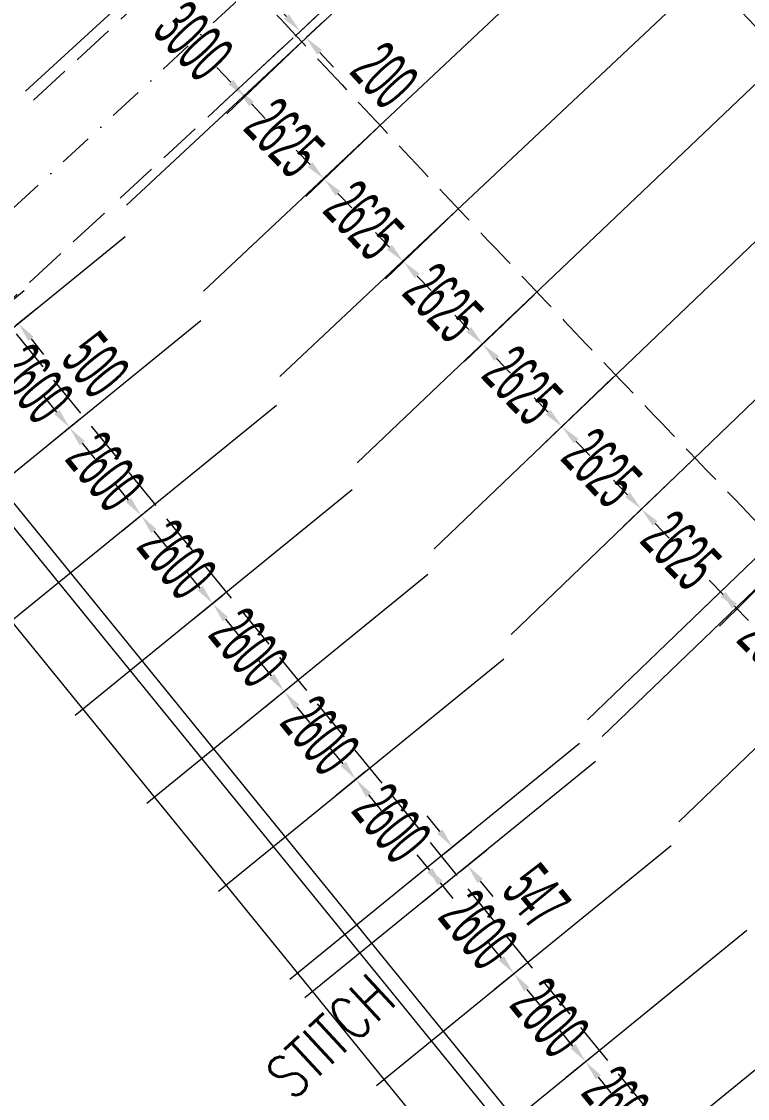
# Model space of a CAD drawing. Header units: millimetres. Extents: x 27228149 to 29012050, y 40856015 to 42918728.
# Drawn here: x 27590765 to 27607415, y 42067058 to 42091753 of the extents above; entities that cross this region are included whole.
import ezdxf

# ---------------------------------------------------------------- set-up
doc = ezdxf.new("R2010")
doc.units = ezdxf.units.MM
doc.header["$LTSCALE"] = 0.05
doc.linetypes.add('DGN Style 3', pattern=[27349.722329, 19535.51595, -7814.20638])
doc.linetypes.add('DGN Style 4', pattern=[31276.361035, 15628.41276, -7814.20638, 19.535516, -7814.20638])
doc.layers.get('Defpoints').update_dxf_attribs({"lineweight": 0})
for name, color, linetype, lineweight in [('InnerEdge_NB', 7, 'Continuous', 0), ('InnerEdge_SB', 7, 'Continuous', 0), ('OuterEdge_NBRamp', 7, 'Continuous', 0), ('OuterEdge_SB', 7, 'Continuous', 0), ('PlacementCurve_NB', 1, 'DGN Style 3', 0), ('PlacementCurve_NBRamp', 1, 'DGN Style 3', 0), ('PlacementCurve_SB', 1, 'DGN Style 3', 0), ('S-_ANOT----_A-', 7, 'Continuous', 0), ('S-_ANOT----_T-', 7, 'Continuous', 0), ('S-_GRIDLINE_E- Adjusted', 6, 'DGN Style 4', 0), ('S-_SEG-----_E-NB', 3, 'Continuous', 13), ('S-_SEG-----_E-NBRamp', 3, 'Continuous', 13), ('S-_WALLLBW-_E-', 40, 'Continuous', 13)]:
    doc.layers.add(name, color=color, linetype=linetype, lineweight=lineweight)
doc.styles.add('Styletxt', font='txt.shx')
doc.styles.add('StyleWORKING', font='WORKING.shx')
doc.dimstyles.new('dim300', dxfattribs={"dimtxt": 750, "dimasz": 750, "dimexe": 375, "dimexo": 375, "dimgap": 375, "dimtad": 1, "dimdec": 0, "dimzin": 11, "dimdsep": 46, "dimtxsty": 'StyleWORKING', "dimsah": 1, "dimcen": 0.09, "dimclrd": 7, "dimclre": 7, "dimadec": 4, "dimazin": 3, "dimtfac": 1, "dimtdec": 0, "dimtmove": 0, "dimatfit": 3, "dimfxl": 1, "dimtolj": 1, "dimtzin": 0, "dimlwd": 0, "dimlwe": 0, "dimarcsym": 0})

# ---------------------------------------------------------------- blocks, each defined once
blk = doc.blocks.new('*D195')
at = {"layer": 'Defpoints', "color": 0, "linetype": 'Continuous', "transparency": 16777216}
for p in [(27590514, 42084690), (27592187, 42082700), (27591867, 42082439)]:
    blk.add_point(p, dxfattribs=at)
at = {"layer": 'S-_ANOT----_A-', "color": 7, "linetype": 'Continuous', "lineweight": 0, "transparency": 16777216}
for p, q in [((27589935, 42084812), (27589645, 42085169)), ((27592158, 42082082), (27592448, 42081726))]:
    blk.add_line(p, q, dxfattribs=at)
at = {"layer": 'S-_ANOT----_A-', "linetype": 'Continuous', "transparency": 16777216}
for p, q in [((27590425, 42084618), (27589780, 42084093)), ((27592098, 42082627), (27591421, 42082076))]:
    blk.add_line(p, q, dxfattribs=at)
at = {"layer": 'S-_ANOT----_A-', "color": 7, "linetype": 'Continuous', "transparency": 16777216}
for points in [[(27589995, 42084861), (27589876, 42084764), (27590226, 42084456)], [(27592217, 42082131), (27592098, 42082034), (27591867, 42082439)]]:
    blk.add_solid(points, dxfattribs=at)
at = {"layer": 'S-_ANOT----_A-', "color": 0, "linetype": 'Continuous', "transparency": 16777216, "insert": (27591048, 42083448), "char_height": 1150, "attachment_point": 5, "rotation": 309.1487, "style": 'StyleWORKING'}
blk.add_mtext('\\A1;{\\W0.47826;\\C0;2600}', dxfattribs=at)
blk = doc.blocks.new('*D196')
at = {"layer": 'Defpoints', "color": 0, "linetype": 'Continuous', "transparency": 16777216}
for p in [(27592187, 42082700), (27593829, 42080683), (27593509, 42080423)]:
    blk.add_point(p, dxfattribs=at)
at = {"layer": 'S-_ANOT----_A-', "color": 7, "linetype": 'Continuous', "lineweight": 0, "transparency": 16777216}
for p, q in [((27591577, 42082796), (27591287, 42083153)), ((27593799, 42080066), (27594090, 42079709))]:
    blk.add_line(p, q, dxfattribs=at)
at = {"layer": 'S-_ANOT----_A-', "linetype": 'Continuous', "transparency": 16777216}
for p, q in [((27592098, 42082627), (27591421, 42082076)), ((27593739, 42080611), (27593063, 42080060))]:
    blk.add_line(p, q, dxfattribs=at)
at = {"layer": 'S-_ANOT----_A-', "color": 7, "linetype": 'Continuous', "transparency": 16777216}
for points in [[(27591636, 42082844), (27591517, 42082748), (27591867, 42082439)], [(27593859, 42080115), (27593740, 42080018), (27593509, 42080423)]]:
    blk.add_solid(points, dxfattribs=at)
at = {"layer": 'S-_ANOT----_A-', "color": 0, "linetype": 'Continuous', "transparency": 16777216, "insert": (27592689, 42081432), "char_height": 1150, "attachment_point": 5, "rotation": 309.1487, "style": 'StyleWORKING'}
blk.add_mtext('\\A1;{\\W0.47826;\\C0;2600}', dxfattribs=at)
blk = doc.blocks.new('*D197')
at = {"layer": 'Defpoints', "color": 0, "linetype": 'Continuous', "transparency": 16777216}
for p in [(27593829, 42080683), (27595470, 42078667), (27595150, 42078407)]:
    blk.add_point(p, dxfattribs=at)
at = {"layer": 'S-_ANOT----_A-', "color": 7, "linetype": 'Continuous', "lineweight": 0, "transparency": 16777216}
for p, q in [((27593218, 42080780), (27592928, 42081136)), ((27595441, 42078050), (27595731, 42077693))]:
    blk.add_line(p, q, dxfattribs=at)
at = {"layer": 'S-_ANOT----_A-', "linetype": 'Continuous', "transparency": 16777216}
for p, q in [((27593739, 42080611), (27593063, 42080060)), ((27595381, 42078594), (27594704, 42078044))]:
    blk.add_line(p, q, dxfattribs=at)
at = {"layer": 'S-_ANOT----_A-', "color": 7, "linetype": 'Continuous', "transparency": 16777216}
for points in [[(27593278, 42080828), (27593159, 42080731), (27593509, 42080423)], [(27595500, 42078098), (27595381, 42078001), (27595150, 42078407)]]:
    blk.add_solid(points, dxfattribs=at)
at = {"layer": 'S-_ANOT----_A-', "color": 0, "linetype": 'Continuous', "transparency": 16777216, "insert": (27594331, 42079416), "char_height": 1150, "attachment_point": 5, "rotation": 309.1487, "style": 'StyleWORKING'}
blk.add_mtext('\\A1;{\\W0.47826;\\C0;2600}', dxfattribs=at)
blk = doc.blocks.new('*D198')
at = {"layer": 'Defpoints', "color": 0, "linetype": 'Continuous', "transparency": 16777216}
for p in [(27595470, 42078667), (27597111, 42076651), (27596792, 42076390)]:
    blk.add_point(p, dxfattribs=at)
at = {"layer": 'S-_ANOT----_A-', "color": 7, "linetype": 'Continuous', "lineweight": 0, "transparency": 16777216}
for p, q in [((27594860, 42078763), (27594569, 42079120)), ((27597082, 42076034), (27597373, 42075677))]:
    blk.add_line(p, q, dxfattribs=at)
at = {"layer": 'S-_ANOT----_A-', "linetype": 'Continuous', "transparency": 16777216}
for p, q in [((27595381, 42078594), (27594704, 42078044)), ((27597022, 42076578), (27596346, 42076027))]:
    blk.add_line(p, q, dxfattribs=at)
at = {"layer": 'S-_ANOT----_A-', "color": 7, "linetype": 'Continuous', "transparency": 16777216}
for points in [[(27594919, 42078812), (27594800, 42078715), (27595150, 42078407)], [(27597142, 42076082), (27597023, 42075985), (27596792, 42076390)]]:
    blk.add_solid(points, dxfattribs=at)
at = {"layer": 'S-_ANOT----_A-', "color": 0, "linetype": 'Continuous', "transparency": 16777216, "insert": (27595972, 42077399), "char_height": 1150, "attachment_point": 5, "rotation": 309.1487, "style": 'StyleWORKING'}
blk.add_mtext('\\A1;{\\W0.47826;\\C0;2600}', dxfattribs=at)
blk = doc.blocks.new('*D199')
at = {"layer": 'Defpoints', "color": 0, "linetype": 'Continuous', "transparency": 16777216}
for p in [(27597111, 42076651), (27598753, 42074634), (27598433, 42074374)]:
    blk.add_point(p, dxfattribs=at)
at = {"layer": 'S-_ANOT----_A-', "color": 7, "linetype": 'Continuous', "lineweight": 0, "transparency": 16777216}
for p, q in [((27596501, 42076747), (27596211, 42077104)), ((27598724, 42074017), (27599014, 42073660))]:
    blk.add_line(p, q, dxfattribs=at)
at = {"layer": 'S-_ANOT----_A-', "linetype": 'Continuous', "transparency": 16777216}
for p, q in [((27597022, 42076578), (27596346, 42076027)), ((27598664, 42074562), (27597987, 42074011))]:
    blk.add_line(p, q, dxfattribs=at)
at = {"layer": 'S-_ANOT----_A-', "color": 7, "linetype": 'Continuous', "transparency": 16777216}
for points in [[(27596561, 42076795), (27596442, 42076699), (27596792, 42076390)], [(27598783, 42074066), (27598664, 42073969), (27598433, 42074374)]]:
    blk.add_solid(points, dxfattribs=at)
at = {"layer": 'S-_ANOT----_A-', "color": 0, "linetype": 'Continuous', "transparency": 16777216, "insert": (27597614, 42075383), "char_height": 1150, "attachment_point": 5, "rotation": 309.1487, "style": 'StyleWORKING'}
blk.add_mtext('\\A1;{\\W0.47826;\\C0;2600}', dxfattribs=at)
blk = doc.blocks.new('*D200')
at = {"layer": 'Defpoints', "color": 0, "linetype": 'Continuous', "transparency": 16777216}
for p in [(27600740, 42072194), (27602381, 42070177), (27602062, 42069917)]:
    blk.add_point(p, dxfattribs=at)
at = {"layer": 'S-_ANOT----_A-', "color": 7, "linetype": 'Continuous', "lineweight": 0, "transparency": 16777216}
for p, q in [((27600130, 42072290), (27599839, 42072647)), ((27602352, 42069560), (27602642, 42069203))]:
    blk.add_line(p, q, dxfattribs=at)
at = {"layer": 'S-_ANOT----_A-', "linetype": 'Continuous', "transparency": 16777216}
for p, q in [((27600651, 42072121), (27599974, 42071570)), ((27602292, 42070105), (27601616, 42069554))]:
    blk.add_line(p, q, dxfattribs=at)
at = {"layer": 'S-_ANOT----_A-', "color": 7, "linetype": 'Continuous', "transparency": 16777216}
for points in [[(27600189, 42072338), (27600070, 42072242), (27600420, 42071933)], [(27602411, 42069609), (27602293, 42069512), (27602062, 42069917)]]:
    blk.add_solid(points, dxfattribs=at)
at = {"layer": 'S-_ANOT----_A-', "color": 0, "linetype": 'Continuous', "transparency": 16777216, "insert": (27601242, 42070926), "char_height": 1150, "attachment_point": 5, "rotation": 309.1487, "style": 'StyleWORKING'}
blk.add_mtext('\\A1;{\\W0.47826;\\C0;2600}', dxfattribs=at)
blk = doc.blocks.new('*D201')
at = {"layer": 'Defpoints', "color": 0, "linetype": 'Continuous', "transparency": 16777216}
for p in [(27602381, 42070177), (27604023, 42068161), (27603703, 42067901)]:
    blk.add_point(p, dxfattribs=at)
at = {"layer": 'S-_ANOT----_A-', "color": 7, "linetype": 'Continuous', "lineweight": 0, "transparency": 16777216}
for p, q in [((27601771, 42070274), (27601481, 42070630)), ((27603993, 42067544), (27604284, 42067187))]:
    blk.add_line(p, q, dxfattribs=at)
at = {"layer": 'S-_ANOT----_A-', "linetype": 'Continuous', "transparency": 16777216}
for p, q in [((27602292, 42070105), (27601616, 42069554)), ((27603934, 42068088), (27603257, 42067538))]:
    blk.add_line(p, q, dxfattribs=at)
at = {"layer": 'S-_ANOT----_A-', "color": 7, "linetype": 'Continuous', "transparency": 16777216}
for points in [[(27601831, 42070322), (27601712, 42070225), (27602062, 42069917)], [(27604053, 42067592), (27603934, 42067495), (27603703, 42067901)]]:
    blk.add_solid(points, dxfattribs=at)
at = {"layer": 'S-_ANOT----_A-', "color": 0, "linetype": 'Continuous', "transparency": 16777216, "insert": (27602883, 42068910), "char_height": 1150, "attachment_point": 5, "rotation": 309.1487, "style": 'StyleWORKING'}
blk.add_mtext('\\A1;{\\W0.47826;\\C0;2600}', dxfattribs=at)
blk = doc.blocks.new('*D202')
at = {"layer": 'Defpoints', "color": 0, "linetype": 'Continuous', "transparency": 16777216}
for p in [(27604023, 42068161), (27605604, 42066095), (27605345, 42065884)]:
    blk.add_point(p, dxfattribs=at)
at = {"layer": 'S-_ANOT----_A-', "color": 7, "linetype": 'Continuous', "lineweight": 0, "transparency": 16777216}
for p, q in [((27603413, 42068257), (27603122, 42068614)), ((27605635, 42065528), (27605925, 42065171))]:
    blk.add_line(p, q, dxfattribs=at)
at = {"layer": 'S-_ANOT----_A-', "linetype": 'Continuous', "transparency": 16777216}
for p, q in [((27603934, 42068088), (27603257, 42067538)), ((27605515, 42066023), (27604899, 42065521))]:
    blk.add_line(p, q, dxfattribs=at)
at = {"layer": 'S-_ANOT----_A-', "color": 7, "linetype": 'Continuous', "transparency": 16777216}
for points in [[(27603472, 42068306), (27603353, 42068209), (27603703, 42067901)], [(27605694, 42065576), (27605575, 42065479), (27605345, 42065884)]]:
    blk.add_solid(points, dxfattribs=at)
at = {"layer": 'S-_ANOT----_A-', "color": 0, "linetype": 'Continuous', "transparency": 16777216, "insert": (27604525, 42066893), "char_height": 1150, "attachment_point": 5, "rotation": 309.1487, "style": 'StyleWORKING'}
blk.add_mtext('\\A1;{\\W0.47826;\\C0;2600}', dxfattribs=at)
blk = doc.blocks.new('*D772')
at = {"layer": 'Defpoints', "color": 0, "linetype": 'Continuous', "transparency": 16777216}
for p in [(27597212, 42091309), (27599004, 42089391), (27597704, 42088141)]:
    blk.add_point(p, dxfattribs=at)
at = {"layer": 'S-_ANOT----_A-', "linetype": 'Continuous', "transparency": 16777216}
for p, q in [((27597129, 42091229), (27595470, 42089634)), ((27598921, 42089311), (27597289, 42087742))]:
    blk.add_line(p, q, dxfattribs=at)
at = {"layer": 'S-_ANOT----_A-', "color": 7, "linetype": 'Continuous', "lineweight": 0, "transparency": 16777216}
for p, q in [((27595566, 42090364), (27595247, 42090696)), ((27598023, 42087809), (27598342, 42087478))]:
    blk.add_line(p, q, dxfattribs=at)
at = {"layer": 'S-_ANOT----_A-', "color": 7, "linetype": 'Continuous', "transparency": 16777216}
for points in [[(27595621, 42090418), (27595511, 42090311), (27595885, 42090033)], [(27598078, 42087862), (27597968, 42087756), (27597704, 42088141)]]:
    blk.add_solid(points, dxfattribs=at)
at = {"layer": 'S-_ANOT----_A-', "color": 0, "linetype": 'Continuous', "transparency": 16777216, "insert": (27596795, 42089088), "char_height": 1150, "attachment_point": 5, "rotation": 313.8747, "style": 'StyleWORKING'}
blk.add_mtext('\\A1;{\\W0.47826;\\C0;2625}', dxfattribs=at)
blk = doc.blocks.new('*D773')
at = {"layer": 'Defpoints', "color": 0, "linetype": 'Continuous', "transparency": 16777216}
for p in [(27599004, 42089391), (27600801, 42087478), (27599523, 42086249)]:
    blk.add_point(p, dxfattribs=at)
at = {"layer": 'S-_ANOT----_A-', "linetype": 'Continuous', "transparency": 16777216}
for p, q in [((27598921, 42089311), (27597289, 42087742)), ((27600718, 42087398), (27599109, 42085850))]:
    blk.add_line(p, q, dxfattribs=at)
at = {"layer": 'S-_ANOT----_A-', "color": 7, "linetype": 'Continuous', "lineweight": 0, "transparency": 16777216}
for p, q in [((27597385, 42088472), (27597066, 42088804)), ((27599842, 42085917), (27600161, 42085585))]:
    blk.add_line(p, q, dxfattribs=at)
at = {"layer": 'S-_ANOT----_A-', "color": 7, "linetype": 'Continuous', "transparency": 16777216}
for points in [[(27597440, 42088525), (27597330, 42088419), (27597704, 42088141)], [(27599897, 42085970), (27599787, 42085864), (27599523, 42086249)]]:
    blk.add_solid(points, dxfattribs=at)
at = {"layer": 'S-_ANOT----_A-', "color": 0, "linetype": 'Continuous', "transparency": 16777216, "insert": (27598615, 42087196), "char_height": 1150, "attachment_point": 5, "rotation": 313.8747, "style": 'StyleWORKING'}
blk.add_mtext('\\A1;{\\W0.47826;\\C0;2625}', dxfattribs=at)
blk = doc.blocks.new('*D774')
at = {"layer": 'Defpoints', "color": 0, "linetype": 'Continuous', "transparency": 16777216}
for p in [(27600801, 42087478), (27602604, 42085570), (27601342, 42084356)]:
    blk.add_point(p, dxfattribs=at)
at = {"layer": 'S-_ANOT----_A-', "linetype": 'Continuous', "transparency": 16777216}
for p, q in [((27600718, 42087398), (27599109, 42085850)), ((27602521, 42085490), (27600928, 42083958))]:
    blk.add_line(p, q, dxfattribs=at)
at = {"layer": 'S-_ANOT----_A-', "color": 7, "linetype": 'Continuous', "lineweight": 0, "transparency": 16777216}
for p, q in [((27599204, 42086580), (27598886, 42086912)), ((27601661, 42084025), (27601980, 42083693))]:
    blk.add_line(p, q, dxfattribs=at)
at = {"layer": 'S-_ANOT----_A-', "color": 7, "linetype": 'Continuous', "transparency": 16777216}
for points in [[(27599260, 42086633), (27599149, 42086527), (27599523, 42086249)], [(27601717, 42084078), (27601606, 42083972), (27601342, 42084356)]]:
    blk.add_solid(points, dxfattribs=at)
at = {"layer": 'S-_ANOT----_A-', "color": 0, "linetype": 'Continuous', "transparency": 16777216, "insert": (27600434, 42085304), "char_height": 1150, "attachment_point": 5, "rotation": 313.8747, "style": 'StyleWORKING'}
blk.add_mtext('\\A1;{\\W0.47826;\\C0;2625}', dxfattribs=at)
blk = doc.blocks.new('*D775')
at = {"layer": 'Defpoints', "color": 0, "linetype": 'Continuous', "transparency": 16777216}
for p in [(27602604, 42085570), (27604412, 42083667), (27603162, 42082464)]:
    blk.add_point(p, dxfattribs=at)
at = {"layer": 'S-_ANOT----_A-', "linetype": 'Continuous', "transparency": 16777216}
for p, q in [((27602521, 42085490), (27600928, 42083958)), ((27604330, 42083587), (27602747, 42082066))]:
    blk.add_line(p, q, dxfattribs=at)
at = {"layer": 'S-_ANOT----_A-', "color": 7, "linetype": 'Continuous', "lineweight": 0, "transparency": 16777216}
for p, q in [((27601024, 42084688), (27600705, 42085020)), ((27603481, 42082133), (27603799, 42081801))]:
    blk.add_line(p, q, dxfattribs=at)
at = {"layer": 'S-_ANOT----_A-', "color": 7, "linetype": 'Continuous', "transparency": 16777216}
for points in [[(27601079, 42084741), (27600968, 42084635), (27601342, 42084356)], [(27603536, 42082186), (27603425, 42082080), (27603162, 42082464)]]:
    blk.add_solid(points, dxfattribs=at)
at = {"layer": 'S-_ANOT----_A-', "color": 0, "linetype": 'Continuous', "transparency": 16777216, "insert": (27602253, 42083411), "char_height": 1150, "attachment_point": 5, "rotation": 313.8747, "style": 'StyleWORKING'}
blk.add_mtext('\\A1;{\\W0.47826;\\C0;2625}', dxfattribs=at)
blk = doc.blocks.new('*D776')
at = {"layer": 'Defpoints', "color": 0, "linetype": 'Continuous', "transparency": 16777216}
for p in [(27604412, 42083667), (27606227, 42081769), (27604981, 42080572)]:
    blk.add_point(p, dxfattribs=at)
at = {"layer": 'S-_ANOT----_A-', "linetype": 'Continuous', "transparency": 16777216}
for p, q in [((27604330, 42083587), (27602747, 42082066)), ((27606144, 42081689), (27604567, 42080173))]:
    blk.add_line(p, q, dxfattribs=at)
at = {"layer": 'S-_ANOT----_A-', "color": 7, "linetype": 'Continuous', "lineweight": 0, "transparency": 16777216}
for p, q in [((27602843, 42082796), (27602524, 42083127)), ((27605300, 42080240), (27605619, 42079909))]:
    blk.add_line(p, q, dxfattribs=at)
at = {"layer": 'S-_ANOT----_A-', "color": 7, "linetype": 'Continuous', "transparency": 16777216}
for points in [[(27602898, 42082849), (27602788, 42082743), (27603162, 42082464)], [(27605355, 42080293), (27605245, 42080187), (27604981, 42080572)]]:
    blk.add_solid(points, dxfattribs=at)
at = {"layer": 'S-_ANOT----_A-', "color": 0, "linetype": 'Continuous', "transparency": 16777216, "insert": (27604073, 42081519), "char_height": 1150, "attachment_point": 5, "rotation": 313.8747, "style": 'StyleWORKING'}
blk.add_mtext('\\A1;{\\W0.47826;\\C0;2625}', dxfattribs=at)
blk = doc.blocks.new('*D777')
at = {"layer": 'Defpoints', "color": 0, "linetype": 'Continuous', "transparency": 16777216}
for p in [(27608402, 42079508), (27610228, 42077621), (27609035, 42076433)]:
    blk.add_point(p, dxfattribs=at)
at = {"layer": 'S-_ANOT----_A-', "linetype": 'Continuous', "transparency": 16777216}
for p, q in [((27608321, 42079426), (27606775, 42077886)), ((27610147, 42077540), (27608628, 42076027))]:
    blk.add_line(p, q, dxfattribs=at)
at = {"layer": 'S-_ANOT----_A-', "color": 7, "linetype": 'Continuous', "lineweight": 0, "transparency": 16777216}
for p, q in [((27606858, 42078618), (27606533, 42078944)), ((27609360, 42076107), (27609685, 42075781))]:
    blk.add_line(p, q, dxfattribs=at)
at = {"layer": 'S-_ANOT----_A-', "color": 7, "linetype": 'Continuous', "transparency": 16777216}
for points in [[(27606912, 42078672), (27606803, 42078564), (27607182, 42078292)], [(27609414, 42076161), (27609306, 42076053), (27609035, 42076433)]]:
    blk.add_solid(points, dxfattribs=at)
at = {"layer": 'S-_ANOT----_A-', "color": 0, "linetype": 'Continuous', "transparency": 16777216, "insert": (27608110, 42077363), "char_height": 1150, "attachment_point": 5, "rotation": 314.9015, "style": 'StyleWORKING'}
blk.add_mtext('\\A1;{\\W0.47826;\\C0;2625}', dxfattribs=at)
blk = doc.blocks.new('*D897')
at = {"layer": 'Defpoints', "color": 0, "linetype": 'Continuous', "transparency": 16777216}
for p in [(27597155, 42091529), (27597076, 42091455), (27597212, 42091309)]:
    blk.add_point(p, dxfattribs=at)
at = {"layer": 'S-_ANOT----_A-', "color": 7, "linetype": 'Continuous', "lineweight": 0, "transparency": 16777216}
for p, q in [((27596841, 42091866), (27596528, 42092202)), ((27597605, 42091046), (27597918, 42090709))]:
    blk.add_line(p, q, dxfattribs=at)
at = {"layer": 'S-_ANOT----_A-', "linetype": 'Continuous', "transparency": 16777216}
for p, q in [((27597160, 42091534), (27597576, 42091921)), ((27597296, 42091387), (27597712, 42091774))]:
    blk.add_line(p, q, dxfattribs=at)
at = {"layer": 'S-_ANOT----_A-', "color": 7, "linetype": 'Continuous', "transparency": 16777216}
for points in [[(27596897, 42091918), (27596785, 42091813), (27597155, 42091529)], [(27597661, 42091098), (27597548, 42090994), (27597291, 42091383)]]:
    blk.add_solid(points, dxfattribs=at)
at = {"layer": 'S-_ANOT----_A-', "color": 0, "linetype": 'Continuous', "transparency": 16777216, "insert": (27599092, 42090519), "char_height": 1150, "attachment_point": 5, "rotation": 312.9569, "style": 'StyleWORKING'}
blk.add_mtext('\\A1;{\\W0.47826;\\C0;200}', dxfattribs=at)
blk = doc.blocks.new('*D899')
at = {"layer": 'Defpoints', "color": 0, "linetype": 'Continuous', "transparency": 16777216}
for p in [(27590230, 42085104), (27590376, 42085222), (27590546, 42084716)]:
    blk.add_point(p, dxfattribs=at)
at = {"layer": 'S-_ANOT----_A-', "color": 7, "linetype": 'Continuous', "lineweight": 0, "transparency": 16777216}
for p, q in [((27590085, 42085579), (27589795, 42085936)), ((27590982, 42084478), (27591272, 42084121))]:
    blk.add_line(p, q, dxfattribs=at)
at = {"layer": 'S-_ANOT----_A-', "linetype": 'Continuous', "transparency": 16777216}
for p, q in [((27590319, 42085176), (27590822, 42085585)), ((27590635, 42084788), (27591137, 42085198))]:
    blk.add_line(p, q, dxfattribs=at)
at = {"layer": 'S-_ANOT----_A-', "color": 7, "linetype": 'Continuous', "transparency": 16777216}
for points in [[(27590145, 42085627), (27590026, 42085531), (27590376, 42085222)], [(27591041, 42084526), (27590922, 42084429), (27590691, 42084834)]]:
    blk.add_solid(points, dxfattribs=at)
at = {"layer": 'S-_ANOT----_A-', "color": 0, "linetype": 'Continuous', "transparency": 16777216, "insert": (27592464, 42083881), "char_height": 1150, "attachment_point": 5, "rotation": 309.1487, "style": 'StyleWORKING'}
blk.add_mtext('\\A1;{\\W0.47826;\\C0;500}', dxfattribs=at)
blk = doc.blocks.new('*D912')
at = {"layer": 'Defpoints', "color": 0, "linetype": 'Continuous', "transparency": 16777216}
for p in [(27600649, 42072825), (27600394, 42072618), (27600740, 42072194)]:
    blk.add_point(p, dxfattribs=at)
at = {"layer": 'S-_ANOT----_A-', "color": 7, "linetype": 'Continuous', "lineweight": 0, "transparency": 16777216}
for p, q in [((27600358, 42073181), (27600068, 42073538)), ((27601284, 42072044), (27601575, 42071687))]:
    blk.add_line(p, q, dxfattribs=at)
at = {"layer": 'S-_ANOT----_A-', "linetype": 'Continuous', "transparency": 16777216}
for p, q in [((27600484, 42072690), (27601094, 42073188)), ((27600829, 42072266), (27601440, 42072763))]:
    blk.add_line(p, q, dxfattribs=at)
at = {"layer": 'S-_ANOT----_A-', "color": 7, "linetype": 'Continuous', "transparency": 16777216}
for points in [[(27600418, 42073230), (27600299, 42073133), (27600649, 42072825)], [(27601344, 42072092), (27601225, 42071995), (27600994, 42072400)]]:
    blk.add_solid(points, dxfattribs=at)
at = {"layer": 'S-_ANOT----_A-', "color": 0, "linetype": 'Continuous', "transparency": 16777216, "insert": (27602571, 42071688), "char_height": 1150, "attachment_point": 5, "rotation": 309.1487, "style": 'StyleWORKING'}
blk.add_mtext('\\A1;{\\W0.47826;\\C0;547}', dxfattribs=at)
blk = doc.blocks.new('*D1036')
at = {"layer": 'Defpoints', "color": 0, "linetype": 'Continuous', "transparency": 16777216}
for p in [(27598753, 42074634), (27600394, 42072618), (27600075, 42072358)]:
    blk.add_point(p, dxfattribs=at)
at = {"layer": 'S-_ANOT----_A-', "color": 7, "linetype": 'Continuous', "lineweight": 0, "transparency": 16777216}
for p, q in [((27598143, 42074731), (27597852, 42075087)), ((27600365, 42072001), (27600656, 42071644))]:
    blk.add_line(p, q, dxfattribs=at)
at = {"layer": 'S-_ANOT----_A-', "linetype": 'Continuous', "transparency": 16777216}
for p, q in [((27598664, 42074562), (27597987, 42074011)), ((27600305, 42072545), (27599629, 42071995))]:
    blk.add_line(p, q, dxfattribs=at)
at = {"layer": 'S-_ANOT----_A-', "color": 7, "linetype": 'Continuous', "transparency": 16777216}
for points in [[(27598202, 42074779), (27598083, 42074682), (27598433, 42074374)], [(27600425, 42072049), (27600306, 42071952), (27600075, 42072358)]]:
    blk.add_solid(points, dxfattribs=at)
at = {"layer": 'S-_ANOT----_A-', "color": 0, "linetype": 'Continuous', "transparency": 16777216, "insert": (27599255, 42073367), "char_height": 1150, "attachment_point": 5, "rotation": 309.1487, "style": 'StyleWORKING'}
blk.add_mtext('\\A1;{\\W0.47826;\\C0;2600}', dxfattribs=at)
blk = doc.blocks.new('*D1221')
at = {"layer": 'Defpoints', "color": 0, "linetype": 'Continuous', "transparency": 16777216}
for p in [(27595035, 42093655), (27597076, 42091455), (27595726, 42090203)]:
    blk.add_point(p, dxfattribs=at)
at = {"layer": 'S-_ANOT----_A-', "linetype": 'Continuous', "transparency": 16777216}
for p, q in [((27594951, 42093576), (27593265, 42092012)), ((27596992, 42091377), (27595305, 42089812))]:
    blk.add_line(p, q, dxfattribs=at)
at = {"layer": 'S-_ANOT----_A-', "color": 7, "linetype": 'Continuous', "lineweight": 0, "transparency": 16777216}
for p, q in [((27593373, 42092740), (27593060, 42093077)), ((27596039, 42089866), (27596352, 42089529))]:
    blk.add_line(p, q, dxfattribs=at)
at = {"layer": 'S-_ANOT----_A-', "color": 7, "linetype": 'Continuous', "transparency": 16777216}
for points in [[(27593429, 42092792), (27593317, 42092688), (27593686, 42092403)], [(27596096, 42089918), (27595983, 42089814), (27595726, 42090203)]]:
    blk.add_solid(points, dxfattribs=at)
at = {"layer": 'S-_ANOT----_A-', "color": 0, "linetype": 'Continuous', "transparency": 16777216, "insert": (27594707, 42091304), "char_height": 1150, "attachment_point": 5, "rotation": 312.8559, "style": 'StyleWORKING'}
blk.add_mtext('\\A1;{\\W0.47826;\\C0;3000}', dxfattribs=at)
blk = doc.blocks.new('*D1222')
at = {"layer": 'Defpoints', "color": 0, "linetype": 'Continuous', "transparency": 16777216}
for p in [(27606227, 42081769), (27608046, 42079877), (27606800, 42078680)]:
    blk.add_point(p, dxfattribs=at)
at = {"layer": 'S-_ANOT----_A-', "linetype": 'Continuous', "transparency": 16777216}
for p, q in [((27606144, 42081689), (27604567, 42080173)), ((27607963, 42079797), (27606386, 42078281))]:
    blk.add_line(p, q, dxfattribs=at)
at = {"layer": 'S-_ANOT----_A-', "color": 7, "linetype": 'Continuous', "lineweight": 0, "transparency": 16777216}
for p, q in [((27604663, 42080903), (27604344, 42081235)), ((27607119, 42078348), (27607438, 42078017))]:
    blk.add_line(p, q, dxfattribs=at)
at = {"layer": 'S-_ANOT----_A-', "color": 7, "linetype": 'Continuous', "transparency": 16777216}
for points in [[(27604718, 42080956), (27604607, 42080850), (27604981, 42080572)], [(27607175, 42078401), (27607064, 42078295), (27606800, 42078680)]]:
    blk.add_solid(points, dxfattribs=at)
at = {"layer": 'S-_ANOT----_A-', "color": 0, "linetype": 'Continuous', "transparency": 16777216, "insert": (27605892, 42079627), "char_height": 1150, "attachment_point": 5, "rotation": 313.8747, "style": 'StyleWORKING'}
blk.add_mtext('\\A1;{\\W0.47826;\\C0;2625}', dxfattribs=at)

msp = doc.modelspace()

# ---------------------------------------------------------------- linework, layer by layer
at = {"layer": 'InnerEdge_NB'}
msp.add_lwpolyline([(27283724.5, 42878514.7, -0.0568157), (27345588.8, 42682480.7), (27368075.3, 42566916.3, 0.0263705), (27393633.3, 42464653, 0.0426618), (27458420.2, 42303807.1, 0.1075608), (27699785.7, 42006839.6, 0.026969), (27783127.3, 41947329.2), (27839783.5, 41911319.6)], format="xyb", dxfattribs=at)
at = {"layer": 'InnerEdge_SB', "extrusion": (0, 0, -1)}
msp.add_lwpolyline([(-27784629.2, 41949692.3, 0.026969), (-27701533.2, 42009027.3, 0.1075608), (-27460918.9, 42305070.6, 0.0691101), (-27370363.7, 42569291.8)], format="xyb", dxfattribs=at)
at = {"layer": 'OuterEdge_NBRamp'}
msp.add_line((27605837.6, 42061971.8), (27545381.3, 42136234.4), dxfattribs=at)
at = {"layer": 'OuterEdge_SB'}
msp.add_arc((28261355.6, 42709836.2), 882808.3, 206.7701516, 231.3876643, dxfattribs=at)
at = {"layer": 'PlacementCurve_NB'}
msp.add_lwpolyline([(27288809.3, 42846343.4, -0.0480477), (27337834.2, 42680971.8), (27359958.8, 42567267.3, 0.0690894), (27451045.4, 42301107.2, 0.1079959), (27694979, 42000696.1, 0.0193193), (27725549.4, 41977271, 0.0146476), (27778701.6, 41940923.9), (27835716.4, 41904662.4)], format="xyb", dxfattribs=at)
at = {"layer": 'PlacementCurve_NBRamp'}
msp.add_lwpolyline([(27635265.1, 42030698.3), (27611982.7, 42058383.2), (27589280.9, 42086269.3), (27569129.4, 42109374), (27546519.9, 42137146.6, -0.0276788), (27487362.1, 42220234.4), (27469115.5, 42250954.1), (27454819.3, 42278027.7)], format="xyb", dxfattribs=at)
at = {"layer": 'PlacementCurve_SB'}
msp.add_lwpolyline([(27305541.4, 42854039, -0.0482858), (27355899.2, 42684467.3), (27377998.9, 42570890.3, 0.0688708), (27467496.8, 42309348.2, 0.1110949), (27715510, 42007942.3, 0.028125), (27802629.8, 41947720.4), (27845874.9, 41921290)], format="xyb", dxfattribs=at)
at = {"layer": 'S-_GRIDLINE_E- Adjusted'}
msp.add_line((27585989.9, 42083215.8), (27644876.9, 42137852.6), dxfattribs=at)
at = {"layer": 'S-_SEG-----_E-NB'}
for p, q in [((27590856.4, 42090153.9), (27600903.5, 42099386.6)), ((27593169, 42087544), (27603213.2, 42096897.2)), ((27594938.2, 42085569.3), (27604979, 42095006.6)), ((27596690.4, 42083613.7), (27606776.3, 42093093.4)), ((27598465.3, 42081632.8), (27608545.7, 42091220.9)), ((27600228.8, 42079664.5), (27610337.9, 42089335.2)), ((27601992.9, 42077695.6), (27612135.8, 42087454.3)), ((27603744.4, 42075740.8), (27613956.4, 42085560.7)), ((27604085.5, 42075360.1), (27614315.1, 42085188.9)), ((27605839, 42073403), (27616140.4, 42083303.7))]:
    msp.add_line(p, q, dxfattribs=at)
at = {"layer": 'S-_SEG-----_E-NB', "linetype": 'DGN Style 3'}
for p, q in [((27591039.6, 42089947.2), (27601046.8, 42099232.2)), ((27593029.6, 42087701.2), (27603087.3, 42097032.9))]:
    msp.add_line(p, q, dxfattribs=at)
at = {"layer": 'S-_SEG-----_E-NBRamp', "linetype": 'DGN Style 3'}
msp.add_line((27586938.9, 42082050.1), (27592664.7, 42087362.6), dxfattribs=at)
at = {"layer": 'S-_SEG-----_E-NBRamp'}
for p, q in [((27587071.3, 42081887.4), (27593139.5, 42086827.5)), ((27594876.5, 42084888.9), (27588712.8, 42079871.1)), ((27596613.4, 42082950.3), (27590354.3, 42077854.8)), ((27598350.4, 42081011.7), (27591995.7, 42075838.5)), ((27600087.3, 42079073.1), (27593637.2, 42073822.1)), ((27601824.3, 42077134.5), (27595278.7, 42071805.8)), ((27603561.2, 42075195.9), (27596920.1, 42069789.5)), ((27603926.8, 42074788), (27597265.6, 42069365.2)), ((27605663.7, 42072849.4), (27598907, 42067348.9)), ((27607400.7, 42070910.8), (27600548.5, 42065332.5)), ((27609137.6, 42068972.2), (27602190, 42063316.2))]:
    msp.add_line(p, q, dxfattribs=at)
at = {"layer": 'S-_WALLLBW-_E-'}
for p, q in [((27605566.2, 42061750.8), (27545109.8, 42136013.4)), ((27604480.5, 42060867), (27544024.1, 42135129.6))]:
    msp.add_line(p, q, dxfattribs=at)
for radius in [881058.3, 882458.3]:
    msp.add_arc((28261355.6, 42709836.2), radius, 206.7701516, 231.3876645, dxfattribs=at)

# ---------------------------------------------------------------- texts
at = {"layer": 'S-_ANOT----_T-', "linetype": 'Continuous', "style": 'Styletxt', "width": 0.75}
msp.add_text('STITCH', height=1000, rotation=42.9601, dxfattribs=at).set_placement((27596981.9, 42066990.1))

# ---------------------------------------------------------------- dimensions: what is measured, and where the dimension line sits
at = {"layer": 'S-_ANOT----_A-', "linetype": 'Continuous'}
for base, p1, p2, angle, override, picture, middle, turn in [((27595726.5, 42090203.4), (27595035.4, 42093654.6), (27597075.9, 42091455.4), 132.85593, {"dimscale": 1000, "dimtxt": 1.15, "dimasz": 0.46, "dimexe": 0.575, "dimexo": 0.115, "dimgap": 0.2875, "dimtad": 1, "dimjust": 0, "dimtih": 0, "dimtoh": 0, "dimlfac": 1, "dimsah": 1, "dimcen": 0, "dimse1": 0, "dimse2": 0, "dimclre": 256, "dimclrt": 0, "dimtol": 0, "dimtfac": 1, "dimtofl": 0, "dimtmove": 2, "dimatfit": 3, "dimfrac": 0, "dimtolj": 1, "dimlwe": 65535}, '*D1221', (27594707.3, 42091304), 312.85593), ((27597154.8, 42091528.9), (27597212.1, 42091309), (27597075.9, 42091455.4), 132.95694, {"dimscale": 1000, "dimtxt": 1.15, "dimasz": 0.46, "dimexe": 0.575, "dimexo": 0.115, "dimgap": 0.2875, "dimtad": 1, "dimtih": 0, "dimtoh": 0, "dimlfac": 1, "dimsah": 1, "dimcen": 0, "dimse1": 0, "dimse2": 0, "dimclre": 256, "dimclrt": 0, "dimtol": 0, "dimtfac": 1, "dimtofl": 0, "dimtmove": 2, "dimatfit": 3, "dimfrac": 0, "dimtolj": 1, "dimlwe": 65535}, '*D897', (27599091.8, 42090518.9), 312.95694), ((27597704, 42088140.8), (27597212.1, 42091309), (27599003.9, 42089390.7), 133.87474, {"dimscale": 1000, "dimtxt": 1.15, "dimasz": 0.46, "dimexe": 0.575, "dimexo": 0.115, "dimgap": 0.2875, "dimtad": 1, "dimjust": 0, "dimtih": 0, "dimtoh": 0, "dimlfac": 1, "dimsah": 1, "dimcen": 0, "dimse1": 0, "dimse2": 0, "dimclre": 256, "dimclrt": 0, "dimtol": 0, "dimtfac": 1, "dimtofl": 0, "dimtmove": 2, "dimatfit": 3, "dimfrac": 0, "dimtolj": 1, "dimlwe": 65535}, '*D772', (27596795.4, 42089087.7), 313.87474), ((27599523.2, 42086248.6), (27599003.9, 42089390.7), (27600801.3, 42087477.5), 133.87474, {"dimscale": 1000, "dimtxt": 1.15, "dimasz": 0.46, "dimexe": 0.575, "dimexo": 0.115, "dimgap": 0.2875, "dimtad": 1, "dimjust": 0, "dimtih": 0, "dimtoh": 0, "dimlfac": 1, "dimsah": 1, "dimcen": 0, "dimse1": 0, "dimse2": 0, "dimclre": 256, "dimclrt": 0, "dimtol": 0, "dimtfac": 1, "dimtofl": 0, "dimtmove": 2, "dimatfit": 3, "dimfrac": 0, "dimtolj": 1, "dimlwe": 65535}, '*D773', (27598614.6, 42087195.7), 313.87474), ((27601342.5, 42084356.5), (27600801.3, 42087477.5), (27602604.1, 42085569.5), 133.87474, {"dimscale": 1000, "dimtxt": 1.15, "dimasz": 0.46, "dimexe": 0.575, "dimexo": 0.115, "dimgap": 0.2875, "dimtad": 1, "dimjust": 0, "dimtih": 0, "dimtoh": 0, "dimlfac": 1, "dimsah": 1, "dimcen": 0, "dimse1": 0, "dimse2": 0, "dimclre": 256, "dimclrt": 0, "dimtol": 0, "dimtfac": 1, "dimtofl": 0, "dimtmove": 2, "dimatfit": 3, "dimfrac": 0, "dimtolj": 1, "dimlwe": 65535}, '*D774', (27600433.8, 42085303.5), 313.87474), ((27590375.7, 42085222.2), (27590545.6, 42084715.8), (27590229.9, 42085103.6), 129.14866, {"dimscale": 1000, "dimtxt": 1.15, "dimasz": 0.46, "dimexe": 0.575, "dimexo": 0.115, "dimgap": 0.2875, "dimtad": 1, "dimtih": 0, "dimtoh": 0, "dimlfac": 1, "dimsah": 1, "dimcen": 0, "dimse1": 0, "dimse2": 0, "dimclre": 256, "dimclrt": 0, "dimtol": 0, "dimtfac": 1, "dimtofl": 0, "dimtmove": 2, "dimatfit": 3, "dimfrac": 0, "dimtolj": 1, "dimlwe": 65535}, '*D899', (27592464.4, 42083880.5), 309.14866), ((27603161.8, 42082464.2), (27602604.1, 42085569.5), (27604412.5, 42083666.8), 133.87474, {"dimscale": 1000, "dimtxt": 1.15, "dimasz": 0.46, "dimexe": 0.575, "dimexo": 0.115, "dimgap": 0.2875, "dimtad": 1, "dimjust": 0, "dimtih": 0, "dimtoh": 0, "dimlfac": 1, "dimsah": 1, "dimcen": 0, "dimse1": 0, "dimse2": 0, "dimclre": 256, "dimclrt": 0, "dimtol": 0, "dimtfac": 1, "dimtofl": 0, "dimtmove": 2, "dimatfit": 3, "dimfrac": 0, "dimtolj": 1, "dimlwe": 65535}, '*D775', (27602253.1, 42083411.3), 313.87474), ((27591867.4, 42082439.2), (27590514.2, 42084690.3), (27592187.1, 42082699.5), 129.14866, {"dimscale": 1000, "dimtxt": 1.15, "dimasz": 0.46, "dimexe": 0.575, "dimexo": 0.115, "dimgap": 0.2875, "dimtad": 1, "dimjust": 0, "dimtih": 0, "dimtoh": 0, "dimlfac": 1, "dimsah": 1, "dimcen": 0, "dimse1": 0, "dimse2": 0, "dimclre": 256, "dimclrt": 0, "dimtol": 0, "dimtfac": 1, "dimtofl": 0, "dimtmove": 2, "dimatfit": 3, "dimfrac": 0, "dimtolj": 1, "dimlwe": 65535}, '*D195', (27591047.7, 42083448.3), 309.14866), ((27604981.4, 42080571.7), (27604412.5, 42083666.8), (27606226.7, 42081769), 133.87474, {"dimscale": 1000, "dimtxt": 1.15, "dimasz": 0.46, "dimexe": 0.575, "dimexo": 0.115, "dimgap": 0.2875, "dimtad": 1, "dimjust": 0, "dimtih": 0, "dimtoh": 0, "dimlfac": 1, "dimsah": 1, "dimcen": 0, "dimse1": 0, "dimse2": 0, "dimclre": 256, "dimclrt": 0, "dimtol": 0, "dimtfac": 1, "dimtofl": 0, "dimtmove": 2, "dimatfit": 3, "dimfrac": 0, "dimtolj": 1, "dimlwe": 65535}, '*D776', (27604072.6, 42081518.9), 313.87474), ((27593508.8, 42080422.9), (27592187.1, 42082699.5), (27593828.5, 42080683.2), 129.14866, {"dimscale": 1000, "dimtxt": 1.15, "dimasz": 0.46, "dimexe": 0.575, "dimexo": 0.115, "dimgap": 0.2875, "dimtad": 1, "dimjust": 0, "dimtih": 0, "dimtoh": 0, "dimlfac": 1, "dimsah": 1, "dimcen": 0, "dimse1": 0, "dimse2": 0, "dimclre": 256, "dimclrt": 0, "dimtol": 0, "dimtfac": 1, "dimtofl": 0, "dimtmove": 2, "dimatfit": 3, "dimfrac": 0, "dimtolj": 1, "dimlwe": 65535}, '*D196', (27592689.2, 42081431.9), 309.14866), ((27606800.5, 42078679.8), (27606226.7, 42081769), (27608045.7, 42079877), 133.87474, {"dimscale": 1000, "dimtxt": 1.15, "dimasz": 0.46, "dimexe": 0.575, "dimexo": 0.115, "dimgap": 0.2875, "dimtad": 1, "dimjust": 0, "dimtih": 0, "dimtoh": 0, "dimlfac": 1, "dimsah": 1, "dimcen": 0, "dimse1": 0, "dimse2": 0, "dimclre": 256, "dimclrt": 0, "dimtol": 0, "dimtfac": 1, "dimtofl": 0, "dimtmove": 2, "dimatfit": 3, "dimfrac": 0, "dimtolj": 1, "dimlwe": 65535}, '*D1222', (27605891.9, 42079626.7), 313.87474), ((27595150.3, 42078406.6), (27593828.5, 42080683.2), (27595470, 42078666.8), 129.14866, {"dimscale": 1000, "dimtxt": 1.15, "dimasz": 0.46, "dimexe": 0.575, "dimexo": 0.115, "dimgap": 0.2875, "dimtad": 1, "dimjust": 0, "dimtih": 0, "dimtoh": 0, "dimlfac": 1, "dimsah": 1, "dimcen": 0, "dimse1": 0, "dimse2": 0, "dimclre": 256, "dimclrt": 0, "dimtol": 0, "dimtfac": 1, "dimtofl": 0, "dimtmove": 2, "dimatfit": 3, "dimfrac": 0, "dimtolj": 1, "dimlwe": 65535}, '*D197', (27594330.6, 42079415.6), 309.14866), ((27609035.3, 42076432.6), (27608402.1, 42079507.6), (27610228.2, 42077621.5), 134.90149, {"dimscale": 1000, "dimtxt": 1.15, "dimasz": 0.46, "dimexe": 0.575, "dimexo": 0.115, "dimgap": 0.2875, "dimtad": 1, "dimjust": 0, "dimtih": 0, "dimtoh": 0, "dimlfac": 1, "dimsah": 1, "dimcen": 0, "dimse1": 0, "dimse2": 0, "dimclre": 256, "dimclrt": 0, "dimtol": 0, "dimtfac": 1, "dimtofl": 0, "dimtmove": 2, "dimatfit": 3, "dimfrac": 0, "dimtolj": 1, "dimlwe": 65535}, '*D777', (27608109.8, 42077363.3), 314.90149), ((27596791.8, 42076390.2), (27595470, 42078666.8), (27597111.5, 42076650.5), 129.14866, {"dimscale": 1000, "dimtxt": 1.15, "dimasz": 0.46, "dimexe": 0.575, "dimexo": 0.115, "dimgap": 0.2875, "dimtad": 1, "dimjust": 0, "dimtih": 0, "dimtoh": 0, "dimlfac": 1, "dimsah": 1, "dimcen": 0, "dimse1": 0, "dimse2": 0, "dimclre": 256, "dimclrt": 0, "dimtol": 0, "dimtfac": 1, "dimtofl": 0, "dimtmove": 2, "dimatfit": 3, "dimfrac": 0, "dimtolj": 1, "dimlwe": 65535}, '*D198', (27595972.1, 42077399.3), 309.14866), ((27598433.2, 42074373.9), (27597111.5, 42076650.5), (27598753, 42074634.2), 129.14866, {"dimscale": 1000, "dimtxt": 1.15, "dimasz": 0.46, "dimexe": 0.575, "dimexo": 0.115, "dimgap": 0.2875, "dimtad": 1, "dimjust": 0, "dimtih": 0, "dimtoh": 0, "dimlfac": 1, "dimsah": 1, "dimcen": 0, "dimse1": 0, "dimse2": 0, "dimclre": 256, "dimclrt": 0, "dimtol": 0, "dimtfac": 1, "dimtofl": 0, "dimtmove": 2, "dimatfit": 3, "dimfrac": 0, "dimtolj": 1, "dimlwe": 65535}, '*D199', (27597613.6, 42075383), 309.14866), ((27600074.7, 42072357.6), (27598753, 42074634.2), (27600394.4, 42072617.9), 129.14866, {"dimscale": 1000, "dimtxt": 1.15, "dimasz": 0.46, "dimexe": 0.575, "dimexo": 0.115, "dimgap": 0.2875, "dimtad": 1, "dimjust": 0, "dimtih": 0, "dimtoh": 0, "dimlfac": 1, "dimsah": 1, "dimcen": 0, "dimse1": 0, "dimse2": 0, "dimclre": 256, "dimclrt": 0, "dimtol": 0, "dimtfac": 1, "dimtofl": 0, "dimtmove": 2, "dimatfit": 3, "dimfrac": 0, "dimtolj": 1, "dimlwe": 65535}, '*D1036', (27599255, 42073366.6), 309.14866), ((27600648.6, 42072824.8), (27600739.8, 42072193.6), (27600394.4, 42072617.9), 129.14866, {"dimscale": 1000, "dimtxt": 1.15, "dimasz": 0.46, "dimexe": 0.575, "dimexo": 0.115, "dimgap": 0.2875, "dimtad": 1, "dimtih": 0, "dimtoh": 0, "dimlfac": 1, "dimsah": 1, "dimcen": 0, "dimse1": 0, "dimse2": 0, "dimclre": 256, "dimclrt": 0, "dimtol": 0, "dimtfac": 1, "dimtofl": 0, "dimtmove": 2, "dimatfit": 3, "dimfrac": 0, "dimtolj": 1, "dimlwe": 65535}, '*D912', (27602570.5, 42071687.9), 309.14866), ((27602061.6, 42069917), (27600739.8, 42072193.6), (27602381.3, 42070177.2), 129.14866, {"dimscale": 1000, "dimtxt": 1.15, "dimasz": 0.46, "dimexe": 0.575, "dimexo": 0.115, "dimgap": 0.2875, "dimtad": 1, "dimjust": 0, "dimtih": 0, "dimtoh": 0, "dimlfac": 1, "dimsah": 1, "dimcen": 0, "dimse1": 0, "dimse2": 0, "dimclre": 256, "dimclrt": 0, "dimtol": 0, "dimtfac": 1, "dimtofl": 0, "dimtmove": 2, "dimatfit": 3, "dimfrac": 0, "dimtolj": 1, "dimlwe": 65535}, '*D200', (27601241.9, 42070926), 309.14866), ((27603703.1, 42067900.6), (27602381.3, 42070177.2), (27604022.8, 42068160.9), 129.14866, {"dimscale": 1000, "dimtxt": 1.15, "dimasz": 0.46, "dimexe": 0.575, "dimexo": 0.115, "dimgap": 0.2875, "dimtad": 1, "dimjust": 0, "dimtih": 0, "dimtoh": 0, "dimlfac": 1, "dimsah": 1, "dimcen": 0, "dimse1": 0, "dimse2": 0, "dimclre": 256, "dimclrt": 0, "dimtol": 0, "dimtfac": 1, "dimtofl": 0, "dimtmove": 2, "dimatfit": 3, "dimfrac": 0, "dimtolj": 1, "dimlwe": 65535}, '*D201', (27602883.4, 42068909.7), 309.14866), ((27605344.5, 42065884.3), (27604022.8, 42068160.9), (27605603.7, 42066095.3), 129.14866, {"dimscale": 1000, "dimtxt": 1.15, "dimasz": 0.46, "dimexe": 0.575, "dimexo": 0.115, "dimgap": 0.2875, "dimtad": 1, "dimjust": 0, "dimtih": 0, "dimtoh": 0, "dimlfac": 1, "dimsah": 1, "dimcen": 0, "dimse1": 0, "dimse2": 0, "dimclre": 256, "dimclrt": 0, "dimtol": 0, "dimtfac": 1, "dimtofl": 0, "dimtmove": 2, "dimatfit": 3, "dimfrac": 0, "dimtolj": 1, "dimlwe": 65535}, '*D202', (27604524.9, 42066893.3), 309.14866)]:
    dim = msp.add_linear_dim(base=base, p1=p1, p2=p2, angle=angle, text='{\\W0.47826;\\C0;<>}', dimstyle='dim300', override=override, dxfattribs=at)
    dim.commit()
    dim.dimension.update_dxf_attribs({"geometry": picture, "text_midpoint": middle, "dimtype": 160, "text_rotation": turn})

doc.saveas('drawing.dxf')
